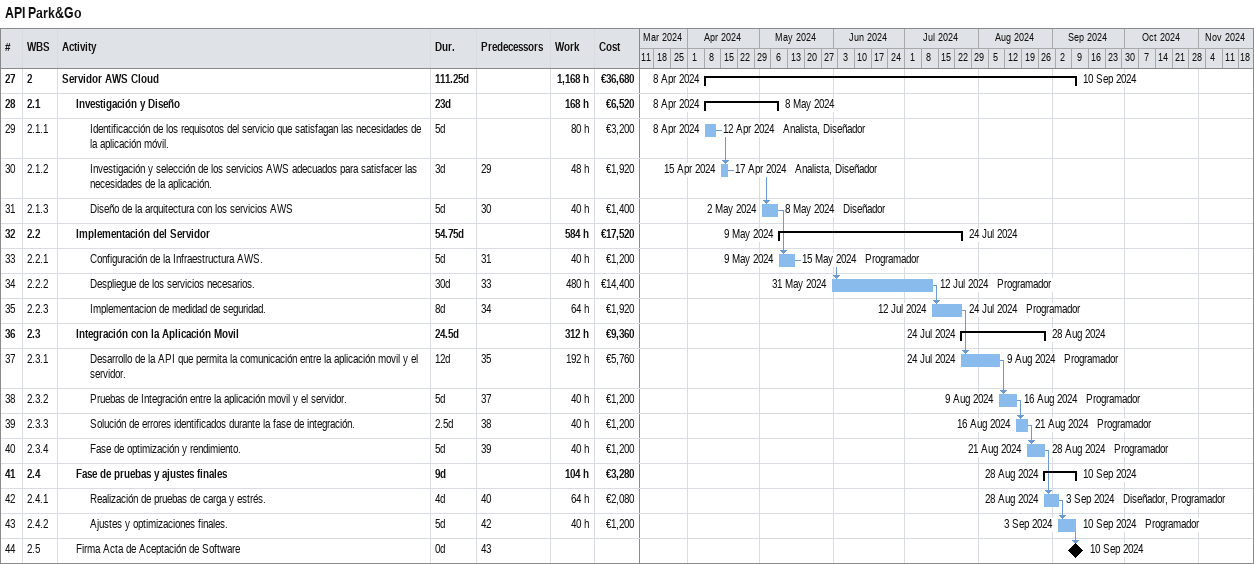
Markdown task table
API Park&Go

| ID | WBS | Task | Duration | Start | Finish | Predecessors | Resources | Work (h) | Cost (€) |
|---|---|---|---|---|---|---|---|---|---|
| 27 | 2 | **Servidor AWS Cloud** | 111.25d | 2024-04-08 | 2024-09-10 |  |  | 1168 | 36680 |
| 28 | 2.1 | **Investigación y Diseño** | 23d | 2024-04-08 | 2024-05-08 |  |  | 168 | 6520 |
| 29 | 2.1.1 | Identificacción de los requisotos del servicio que satisfagan las necesidades de la aplicación móvil. | 5d | 2024-04-08 | 2024-04-12 |  | Analista, Diseñador | 80 | 3200 |
| 30 | 2.1.2 | Investigación y selección de los servicios AWS adecuados para satisfacer las necesidades de la aplicación. | 3d | 2024-04-15 | 2024-04-17 | 29 | Analista, Diseñador | 48 | 1920 |
| 31 | 2.1.3 | Diseño de la arquitectura con los servicios AWS | 5d | 2024-05-02 | 2024-05-08 | 30 | Diseñador | 40 | 1400 |
| 32 | 2.2 | **Implementación del Servidor** | 54.75d | 2024-05-09 | 2024-07-24 |  |  | 584 | 17520 |
| 33 | 2.2.1 | Configuración de la Infraestructura AWS. | 5d | 2024-05-09 | 2024-05-15 | 31 | Programador | 40 | 1200 |
| 34 | 2.2.2 | Despliegue de los servicios necesarios. | 30d | 2024-05-31 | 2024-07-12 | 33 | Programador | 480 | 14400 |
| 35 | 2.2.3 | Implementacion de medidad de seguridad. | 8d | 2024-07-12 | 2024-07-24 | 34 | Programador | 64 | 1920 |
| 36 | 2.3 | **Integración con la Aplicación Movil** | 24.5d | 2024-07-24 | 2024-08-28 |  |  | 312 | 9360 |
| 37 | 2.3.1 | Desarrollo de la API que permita la comunicación entre la aplicación movil y el servidor. | 12d | 2024-07-24 | 2024-08-09 | 35 | Programador | 192 | 5760 |
| 38 | 2.3.2 | Pruebas de Integración entre la aplicación movil y el servidor. | 5d | 2024-08-09 | 2024-08-16 | 37 | Programador | 40 | 1200 |
| 39 | 2.3.3 | Solución de errores identificados durante la fase de integración. | 2.5d | 2024-08-16 | 2024-08-21 | 38 | Programador | 40 | 1200 |
| 40 | 2.3.4 | Fase de optimización y rendimiento. | 5d | 2024-08-21 | 2024-08-28 | 39 | Programador | 40 | 1200 |
| 41 | 2.4 | **Fase de pruebas y ajustes finales** | 9d | 2024-08-28 | 2024-09-10 |  |  | 104 | 3280 |
| 42 | 2.4.1 | Realización de pruebas de carga y estrés. | 4d | 2024-08-28 | 2024-09-03 | 40 | Diseñador, Programador | 64 | 2080 |
| 43 | 2.4.2 | Ajustes y optimizaciones finales. | 5d | 2024-09-03 | 2024-09-10 | 42 | Programador | 40 | 1200 |
| 44 | 2.5 | Firma Acta de Aceptación de Software | 0d | 2024-09-10 | 2024-09-10 | 43 |  |  |  |
